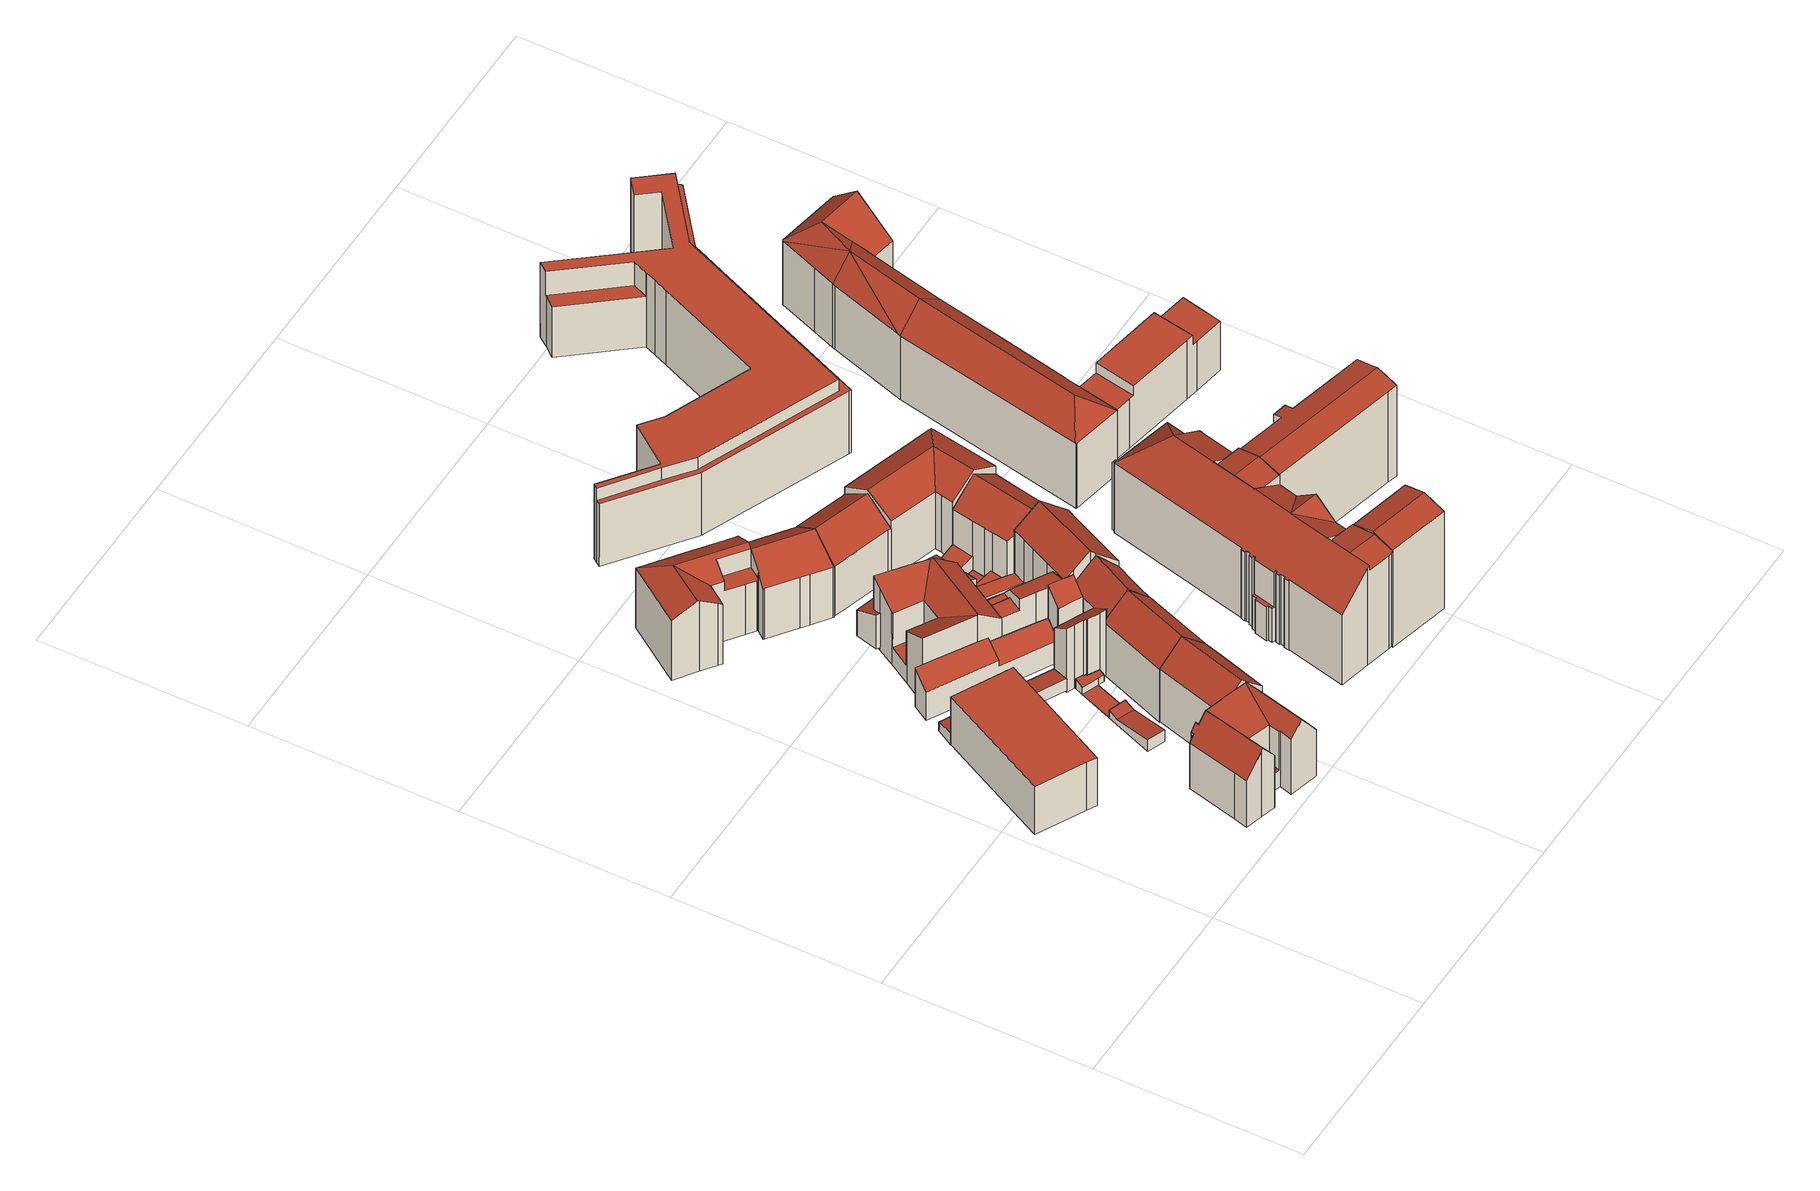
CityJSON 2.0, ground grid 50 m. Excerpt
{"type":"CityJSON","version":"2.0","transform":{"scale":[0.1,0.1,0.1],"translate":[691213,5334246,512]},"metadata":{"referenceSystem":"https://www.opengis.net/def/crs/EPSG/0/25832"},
"CityObjects":{
"building1":{"type":"Building","attributes":{"Gemeindeschluessel":"09162000","HoeheDach":"529.137","HoeheGrund":"515.000","Methode":"1000","NiedrigsteTraufeDesGebaeudes":"529.137","Geometrietyp2DReferenz":"3000","function":"31001_2000","roofType":"1000","measuredHeight":14.14,"storeysAboveGround":3},"geometry":[{"type":"MultiSurface","lod":"2","boundaries":[[[0,1,2,3]],[[3,4,5,6,7,8,0]],[[8,9,1,0]],[[1,9,10,11,12,13,2]],[[4,13,12,5]],[[7,10,9,8]],[[3,2,13,4]],[[5,12,11,6]],[[6,11,10,7]]],"semantics":{"surfaces":[{"type":"WallSurface"},{"type":"GroundSurface"},{"type":"RoofSurface"}],"values":[0,1,0,2,0,0,0,0,0]}}]},
"building2":{"type":"Building","attributes":{"Gemeindeschluessel":"09162000","HoeheDach":"534.291","HoeheGrund":"514.465","Methode":"2000","NiedrigsteTraufeDesGebaeudes":"519.319","Geometrietyp2DReferenz":"3000","function":"31001_9998","roofType":"3100","measuredHeight":19.83,"storeysAboveGround":4},"geometry":[{"type":"MultiSurface","lod":"2","boundaries":[[[14,15,16,17]],[[18,19,20,21,22,23,24,25]],[[26,27,28,29,30,31]],[[28,27,32,33]],[[34,35,36,37]],[[38,39,37,36]],[[40,41,42,43,44]],[[45,46,47,48,49]],[[50,29,28,33,34,37,39,16,15,51]],[[49,48,52,40,21,20,53]],[[18,25,54,55]],[[56,19,18,55,57,14,17,38,36,35,32,27,26,58,59,60]],[[40,52,31,30,41]],[[22,44,43,23]],[[35,34,33,32]],[[57,55,54,50,51]],[[22,21,40,44]],[[56,53,20,19]],[[56,60,45,49,53]],[[58,26,31,52,48,47]],[[50,54,25,24,42,41,30,29]],[[57,51,15,14]],[[43,42,24,23]],[[17,16,39,38]],[[59,46,45,60]],[[58,47,46,59]]],"semantics":{"surfaces":[{"type":"WallSurface"},{"type":"RoofSurface"},{"type":"GroundSurface"}],"values":[0,0,0,0,0,0,0,1,1,1,0,2,1,1,0,0,0,0,0,0,1,0,0,0,0,0]}}]},
"building3":{"type":"Building","attributes":{"Gemeindeschluessel":"09162000","HoeheDach":"518.373","HoeheGrund":"514.900","Methode":"1000","NiedrigsteTraufeDesGebaeudes":"517.539","Geometrietyp2DReferenz":"3000","function":"31001_2000","roofType":"1000","measuredHeight":3.47,"storeysAboveGround":1},"geometry":[{"type":"MultiSurface","lod":"2","boundaries":[[[61,62,63,64]],[[64,65,66,67,68,69,70,71,61]],[[72,62,61,71,70,73]],[[66,65,74,75,76,67]],[[67,76,77,68]],[[76,75,74,63,62,72,73,78,77]],[[64,63,74,65]],[[77,78,73,70,69,68]]],"semantics":{"surfaces":[{"type":"WallSurface"},{"type":"GroundSurface"},{"type":"RoofSurface"}],"values":[0,1,0,0,0,2,0,0]}}]},
"building4":{"type":"Building","attributes":{"Gemeindeschluessel":"09162000","HoeheDach":"535.821","HoeheGrund":"514.570","Methode":"2000","NiedrigsteTraufeDesGebaeudes":"529.296","Geometrietyp2DReferenz":"3000","function":"31001_1000","roofType":"3100","measuredHeight":21.25,"storeysAboveGround":5},"geometry":[{"type":"MultiSurface","lod":"2","boundaries":[[[79,80,81,82,83,84]],[[85,86,87,88,89,90,91]],[[80,79,92,93,94,95,96,97,98,99,81]],[[100,84,83,82,101,87,86,85]],[[93,92,79,84,100,85,91,94]],[[91,90,89,96,95,94]],[[87,101,82,81,99,98,97,88]],[[96,89,88,97]]],"semantics":{"surfaces":[{"type":"WallSurface"},{"type":"RoofSurface"},{"type":"GroundSurface"}],"values":[0,1,2,1,0,0,0,0]}}]},
"building5":{"type":"Building","attributes":{"Gemeindeschluessel":"09162000","HoeheDach":"518.050","HoeheGrund":"514.518","Methode":"9999","NiedrigsteTraufeDesGebaeudes":"514.650","Geometrietyp2DReferenz":"3000","function":"31001_2000","roofType":"2100","measuredHeight":3.53,"storeysAboveGround":1},"geometry":[{"type":"MultiSurface","lod":"2","boundaries":[[[102,103,104,105]],[[106,107,108,109]],[[110,111,112,113]],[[114,115,116,117]],[[118,119,107,106]],[[105,104,120,121]],[[122,123,115,114]],[[124,125,103,102]],[[111,126,127,112]],[[128,120,104,103,125,116,115,123,108,107,119,129]],[[130,131,132,133]],[[109,108,123,122]],[[110,121,120,128,134,133,132,126,111]],[[110,113,118,106,109,122,114,117,124,102,105,121]],[[133,134,135,130]],[[126,132,131,127]],[[134,128,129,135]],[[117,116,125,124]],[[118,113,112,127,131,130,135,129,119]]],"semantics":{"surfaces":[{"type":"WallSurface"},{"type":"RoofSurface"},{"type":"GroundSurface"}],"values":[0,0,0,0,0,0,0,0,1,1,0,0,0,2,1,1,0,0,0]}}]},
"building6":{"type":"Building","attributes":{"Gemeindeschluessel":"09162000","HoeheDach":"524.840","HoeheGrund":"513.440","Methode":"2000","NiedrigsteTraufeDesGebaeudes":"519.858","Geometrietyp2DReferenz":"3000","function":"31001_2000","roofType":"2100","measuredHeight":11.4,"storeysAboveGround":2},"geometry":[{"type":"MultiSurface","lod":"2","boundaries":[[[136,137,138,139]],[[140,141,142,143,144,145]],[[146,147,148,140,145,149]],[[150,141,140,148]],[[151,144,143,152]],[[149,145,144,151]],[[153,154,136,139,146,149,151,152]],[[154,155,137,136]],[[152,143,142,153]],[[153,142,141,150,155,154]],[[139,138,147,146]],[[147,138,137,155,150,148]]],"semantics":{"surfaces":[{"type":"WallSurface"},{"type":"RoofSurface"},{"type":"GroundSurface"}],"values":[0,1,0,0,0,0,2,0,0,0,0,1]}}]},
"building7":{"type":"Building","attributes":{"Gemeindeschluessel":"09162000","HoeheDach":"535.260","HoeheGrund":"514.376","Methode":"2000","NiedrigsteTraufeDesGebaeudes":"529.066","Geometrietyp2DReferenz":"3000","function":"31001_1000","roofType":"3100","measuredHeight":20.88,"storeysAboveGround":6},"geometry":[{"type":"MultiSurface","lod":"2","boundaries":[[[156,157,158,159]],[[160,161,162,163,164,165]],[[166,167,168,169,170,171,172,173,174,175,176,177,178,179]],[[172,162,161,173]],[[176,175,180,181,182]],[[159,158,183,184]],[[165,185,186,187,188,182,181]],[[178,187,186,179]],[[160,165,181,180,189]],[[163,171,170,190,164]],[[166,191,192,167]],[[165,164,190,183,158,157,185]],[[168,193,194,169]],[[194,193,192,191,156,159,184]],[[180,175,174,189]],[[188,177,176,182]],[[174,173,161,160,189]],[[190,170,169,194,184,183]],[[177,188,187,178]],[[171,163,162,172]],[[167,192,193,168]],[[166,179,186,185,157,156,191]]],"semantics":{"surfaces":[{"type":"WallSurface"},{"type":"RoofSurface"},{"type":"GroundSurface"}],"values":[0,1,2,0,0,0,1,0,1,0,0,1,0,1,0,0,0,0,0,0,0,0]}}]},
"building8":{"type":"Building","attributes":{"Gemeindeschluessel":"09162000","HoeheDach":"532.929","HoeheGrund":"513.323","Methode":"2000","NiedrigsteTraufeDesGebaeudes":"518.369","Geometrietyp2DReferenz":"3000","function":"31001_9998","roofType":"3100","measuredHeight":19.61,"storeysAboveGround":4},"geometry":[{"type":"MultiSurface","lod":"2","boundaries":[[[195,196,197,198]],[[199,200,201,202,203,204,205]],[[206,207,208,209]],[[210,201,200,211]],[[212,213,214,215]],[[208,216,217,218,219,209]],[[220,221,222,223]],[[199,205,224,225]],[[215,214,226,227]],[[198,197,217,216]],[[206,209,219,228,229,230]],[[207,206,230,231]],[[200,199,225,211]],[[212,224,205,204,232,213]],[[233,234,196,195]],[[220,228,203,221]],[[208,207,231,210,211,225,224,212,215,227,233,195,198,216]],[[223,229,228,220]],[[210,231,230,229,223,222,202,201]],[[218,232,204,203,228,219]],[[218,217,197,196,234,226,214,213,232]],[[221,203,202,222]],[[227,226,234,233]]],"semantics":{"surfaces":[{"type":"WallSurface"},{"type":"RoofSurface"},{"type":"GroundSurface"}],"values":[0,1,0,0,0,0,1,0,0,0,1,0,0,0,0,0,2,0,0,1,1,0,0]}}]},
"building9":{"type":"Building","attributes":{"Gemeindeschluessel":"09162000","HoeheDach":"533.674","HoeheGrund":"514.500","Methode":"1000","NiedrigsteTraufeDesGebaeudes":"529.732","Geometrietyp2DReferenz":"3000","function":"31001_9998","roofType":"2100","measuredHeight":19.17,"storeysAboveGround":4},"geometry":[{"type":"MultiSurface","lod":"2","boundaries":[[[235,236,237,114]],[[238,239,240,241]],[[242,243,244,245]],[[114,237,239,238]],[[124,246,236,235]],[[242,245,247,102,124,235,114,238,241,248,249,250,251]],[[241,240,252,248]],[[240,239,237,236,246,253,254,255,244,243,256,257,258,252]],[[251,256,243,242]],[[247,245,244,255,254]],[[102,253,246,124]],[[256,251,250,257]],[[252,258,257,250,249,248]],[[247,254,253,102]]],"semantics":{"surfaces":[{"type":"WallSurface"},{"type":"GroundSurface"},{"type":"RoofSurface"}],"values":[0,0,0,0,0,1,0,2,0,0,0,0,0,0]}}]},
"building10":{"type":"Building","attributes":{"Gemeindeschluessel":"09162000","HoeheDach":"535.690","HoeheGrund":"514.290","Methode":"1000","NiedrigsteTraufeDesGebaeudes":"529.387","Geometrietyp2DReferenz":"3000","function":"31001_1000","roofType":"3100","measuredHeight":21.4,"storeysAboveGround":5},"geometry":[{"type":"MultiSurface","lod":"2","boundaries":[[[259,260,261,262,263,264,265,266,267]],[[268,269,270,271,272,273,274,275,276,277,278,279,280]],[[281,282,283,284,261,260]],[[262,261,284,280,279,278,277,263]],[[273,267,266,274]],[[276,264,263,277]],[[271,270,269,282,281,260,259,272]],[[269,268,280,284,283,282]],[[266,265,264,276,275,274]],[[272,259,267,273]]],"semantics":{"surfaces":[{"type":"RoofSurface"},{"type":"GroundSurface"},{"type":"WallSurface"}],"values":[0,1,0,2,2,2,2,2,2,2]}}]},
"building11":{"type":"Building","attributes":{"Gemeindeschluessel":"09162000","HoeheDach":"524.105","HoeheGrund":"514.082","Methode":"2000","NiedrigsteTraufeDesGebaeudes":"521.591","Geometrietyp2DReferenz":"3000","function":"31001_1000","roofType":"2100","measuredHeight":10.02,"storeysAboveGround":2},"geometry":[{"type":"MultiSurface","lod":"2","boundaries":[[[285,286,287,288]],[[289,290,291,292,293,294,287,286,295,296]],[[297,291,290,298]],[[299,295,286,285]],[[300,289,296,301]],[[302,293,292,303]],[[304,294,293,302]],[[298,290,289,300]],[[288,287,294,304]],[[301,296,295,299]],[[301,299,285,288,304,302,303,297,298,300]],[[303,292,291,297]]],"semantics":{"surfaces":[{"type":"WallSurface"},{"type":"RoofSurface"},{"type":"GroundSurface"}],"values":[0,1,0,0,0,0,0,0,0,0,2,0]}}]},
"building12":{"type":"Building","attributes":{"Gemeindeschluessel":"09162000","HoeheDach":"534.450","HoeheGrund":"514.429","Methode":"2000","NiedrigsteTraufeDesGebaeudes":"529.198","Geometrietyp2DReferenz":"3000","function":"31001_1000","roofType":"3100","measuredHeight":20.02,"storeysAboveGround":5},"geometry":[{"type":"MultiSurface","lod":"2","boundaries":[[[305,306,307,308]],[[309,310,311,312]],[[312,311,313,314]],[[314,313,315,316]],[[317,318,319,167]],[[320,321,306,305]],[[316,315,322,323]],[[167,319,324,166]],[[179,325,321,320]],[[326,307,306,321,325,327]],[[323,322,318,317]],[[308,307,326,310,309]],[[166,179,320,305,308,309,312,314,316,323,317,167]],[[322,315,313,311,310,326,327,324,319,318]],[[166,324,327,325,179]]],"semantics":{"surfaces":[{"type":"WallSurface"},{"type":"RoofSurface"},{"type":"GroundSurface"}],"values":[0,0,0,0,0,0,0,0,0,1,0,0,2,1,0]}}]},
"building13":{"type":"Building","attributes":{"Gemeindeschluessel":"09162000","HoeheDach":"532.879","HoeheGrund":"514.660","Methode":"1000","NiedrigsteTraufeDesGebaeudes":"529.490","Geometrietyp2DReferenz":"3000","function":"31001_9998","roofType":"2100","measuredHeight":18.22,"storeysAboveGround":4},"geometry":[{"type":"MultiSurface","lod":"2","boundaries":[[[328,329,330,331,332,333]],[[329,328,333,334,335,336,337,338]],[[337,339,340,338]],[[332,341,342,335,334,333]],[[331,330,340,339,343,342,341,332]],[[335,342,343,336]],[[338,340,330,329]],[[336,343,339,337]]],"semantics":{"surfaces":[{"type":"WallSurface"},{"type":"GroundSurface"},{"type":"RoofSurface"}],"values":[0,1,0,0,2,0,0,0]}}]},
"building14":{"type":"Building","attributes":{"Gemeindeschluessel":"09162000","HoeheDach":"532.040","HoeheGrund":"514.667","Methode":"2000","NiedrigsteTraufeDesGebaeudes":"518.690","Geometrietyp2DReferenz":"3000","function":"31001_9998","roofType":"1000","measuredHeight":17.37,"storeysAboveGround":4},"geometry":[{"type":"MultiSurface","lod":"2","boundaries":[[[336,344,345,346]],[[337,347,348,349,350]],[[347,351,352,353,354,348]],[[351,347,337,336,346,355,356,357,358,359,360]],[[361,362,363,364,365,366]],[[367,368,369,370]],[[371,372,365,364]],[[373,358,357,374,375,376,368,367]],[[359,377,378,360]],[[377,359,358,373]],[[353,352,369,368,376]],[[366,365,372,379,380]],[[349,348,354,363,362]],[[364,363,375,374,371]],[[337,350,344,336]],[[355,380,379,356]],[[355,346,345,361,366,380]],[[357,356,379,372,371,374]],[[353,376,375,363,354]],[[377,373,367,370,378]],[[351,360,378,370,369,352]],[[345,344,350,349,362,361]]],"semantics":{"surfaces":[{"type":"WallSurface"},{"type":"GroundSurface"},{"type":"RoofSurface"}],"values":[0,0,0,1,0,0,0,0,0,0,2,2,2,2,0,0,0,0,0,2,0,2]}}]},
"building15":{"type":"Building","attributes":{"Gemeindeschluessel":"09162000","HoeheDach":"535.890","HoeheGrund":"514.551","Methode":"2000","NiedrigsteTraufeDesGebaeudes":"529.670","Geometrietyp2DReferenz":"3000","function":"31001_9998","roofType":"3100","measuredHeight":21.34,"storeysAboveGround":4},"geometry":[{"type":"MultiSurface","lod":"2","boundaries":[[[381,382,383,384,385,386,387,388]],[[389,386,385,390]],[[391,392,383,382,393]],[[394,384,383,392]],[[391,393,395,396]],[[251,387,386,389]],[[387,251,242,388]],[[242,251,389,390,394,392,391,396,397,398]],[[381,388,242,398,399]],[[396,395,400,397]],[[390,385,384,394]],[[397,400,399,398]],[[381,399,400,395,393,382]]],"semantics":{"surfaces":[{"type":"RoofSurface"},{"type":"WallSurface"},{"type":"GroundSurface"}],"values":[0,1,1,1,1,1,1,2,1,1,1,1,0]}}]},
"building16":{"type":"Building","attributes":{"Gemeindeschluessel":"09162000","HoeheDach":"522.216","HoeheGrund":"514.463","Methode":"2000","NiedrigsteTraufeDesGebaeudes":"521.358","Geometrietyp2DReferenz":"3000","function":"31001_2000","roofType":"1000","measuredHeight":7.75,"storeysAboveGround":2},"geometry":[{"type":"MultiSurface","lod":"2","boundaries":[[[401,402,403,404,405]],[[404,403,406,407,408,409,410]],[[411,412,413,414]],[[415,409,408,416]],[[411,414,402,401,417,415,416]],[[415,417,410,409]],[[402,414,413,406,403]],[[401,405,410,417]],[[411,416,408,407,412]],[[404,410,405]],[[412,407,406,413]]],"semantics":{"surfaces":[{"type":"WallSurface"},{"type":"RoofSurface"},{"type":"GroundSurface"}],"values":[0,1,0,0,2,0,0,0,0,1,1]}}]},
"building17":{"type":"Building","attributes":{"Gemeindeschluessel":"09162000","HoeheDach":"534.480","HoeheGrund":"514.730","Methode":"2000","NiedrigsteTraufeDesGebaeudes":"529.201","Geometrietyp2DReferenz":"3000","function":"31001_1000","roofType":"3100","measuredHeight":19.75,"storeysAboveGround":5},"geometry":[{"type":"MultiSurface","lod":"2","boundaries":[[[418,310,419,420,421]],[[422,423,424,425]],[[418,421,426,422,425,427,428,429,430]],[[431,424,423,432,420,419]],[[433,434,431,419,310,435]],[[430,435,310,418]],[[426,432,423,422]],[[427,434,433,428]],[[433,435,430,429,428]],[[421,420,432,426]],[[425,424,431,434,427]]],"semantics":{"surfaces":[{"type":"WallSurface"},{"type":"GroundSurface"},{"type":"RoofSurface"}],"values":[0,0,1,2,2,0,0,0,0,0,0]}}]},
"building18":{"type":"Building","attributes":{"Gemeindeschluessel":"09162000","HoeheDach":"519.431","HoeheGrund":"514.700","Methode":"1000","NiedrigsteTraufeDesGebaeudes":"519.431","Geometrietyp2DReferenz":"3000","function":"31001_2000","roofType":"1000","measuredHeight":4.73,"storeysAboveGround":1},"geometry":[{"type":"MultiSurface","lod":"2","boundaries":[[[359,436,437,358]],[[436,438,439,440,441,442,443,444,445,446,437]],[[440,447,448,441]],[[447,440,439,449]],[[450,449,439,438,436,359]],[[449,450,359,358,451,452,453,454,455,448,447]],[[444,443,454,453,452,445]],[[455,442,441,448]],[[454,443,442,455]],[[437,446,445,452,451,358]]],"semantics":{"surfaces":[{"type":"WallSurface"},{"type":"RoofSurface"},{"type":"GroundSurface"}],"values":[0,1,0,0,0,2,0,0,0,0]}}]},
"building19":{"type":"Building","attributes":{"Gemeindeschluessel":"09162000","HoeheDach":"522.624","HoeheGrund":"514.760","Methode":"1000","NiedrigsteTraufeDesGebaeudes":"521.743","Geometrietyp2DReferenz":"3000","function":"31001_2000","roofType":"9999","measuredHeight":7.86,"storeysAboveGround":2},"geometry":[{"type":"MultiSurface","lod":"2","boundaries":[[[456,457,458,459,460,461,462,463]],[[463,462,461,464,465,466]],[[467,460,459,468]],[[469,458,457,470]],[[468,459,458,469]],[[471,470,457,456,463,466]],[[468,469,470,471,466,465,464,467]],[[464,461,460,467]]],"semantics":{"surfaces":[{"type":"RoofSurface"},{"type":"WallSurface"},{"type":"GroundSurface"}],"values":[0,1,1,1,1,1,2,1]}}]},
"building20":{"type":"Building","attributes":{"Gemeindeschluessel":"09162000","HoeheDach":"517.920","HoeheGrund":"514.863","Methode":"9999","NiedrigsteTraufeDesGebaeudes":"515.137","Geometrietyp2DReferenz":"3000","function":"31001_2000","roofType":"1000","measuredHeight":3.06,"storeysAboveGround":1},"geometry":[{"type":"MultiSurface","lod":"2","boundaries":[[[472,473,474,475]],[[476,477,472,475,478,479]],[[480,481,482,483,484]],[[476,484,483,485,486,477]],[[479,480,484,476]],[[477,486,473,472]],[[478,481,480,479]],[[485,483,482,487]],[[475,474,487,482,481,478]],[[487,474,473,486,485]]],"semantics":{"surfaces":[{"type":"WallSurface"},{"type":"GroundSurface"},{"type":"RoofSurface"}],"values":[0,1,2,0,0,0,0,0,0,2]}}]},
"building21":{"type":"Building","attributes":{"Gemeindeschluessel":"09162000","HoeheDach":"537.699","HoeheGrund":"514.620","Methode":"2000","NiedrigsteTraufeDesGebaeudes":"531.358","Geometrietyp2DReferenz":"3000","function":"31001_9998","roofType":"3100","measuredHeight":23.08,"storeysAboveGround":5},"geometry":[{"type":"MultiSurface","lod":"2","boundaries":[[[488,489,490,491]],[[492,493,489,488]],[[494,495,496,497]],[[498,499,500,501,502,503,493]],[[504,505,495,494]],[[489,493,503,496,495,505,506,507,490]],[[508,499,498,509]],[[510,501,500,511]],[[512,506,505,504]],[[511,500,499,508]],[[511,508,509,492,488,491,513,512,504,494,497,514,515,510]],[[503,502,515,514,497,496]],[[509,498,493,492]],[[491,490,507,513]],[[513,507,506,512]],[[515,502,501,510]]],"semantics":{"surfaces":[{"type":"WallSurface"},{"type":"RoofSurface"},{"type":"GroundSurface"}],"values":[0,0,0,1,0,1,0,0,0,0,2,0,0,0,0,0]}}]},
"building22":{"type":"Building","attributes":{"Gemeindeschluessel":"09162000","HoeheDach":"518.954","HoeheGrund":"514.830","Methode":"1000","NiedrigsteTraufeDesGebaeudes":"518.954","Geometrietyp2DReferenz":"3000","function":"31001_2000","roofType":"1000","measuredHeight":4.12,"storeysAboveGround":1},"geometry":[{"type":"MultiSurface","lod":"2","boundaries":[[[516,517,518,519,520,521]],[[468,521,520,467]],[[522,523,517,516,521,468]],[[523,524,525,519,518,517]],[[467,520,519,525]],[[524,523,522,468,467,525]]],"semantics":{"surfaces":[{"type":"RoofSurface"},{"type":"WallSurface"},{"type":"GroundSurface"}],"values":[0,1,1,1,1,2]}}]},
"building23":{"type":"Building","attributes":{"Gemeindeschluessel":"09162000","HoeheDach":"534.720","HoeheGrund":"514.621","Methode":"2000","NiedrigsteTraufeDesGebaeudes":"528.937","Geometrietyp2DReferenz":"3000","function":"31001_9998","roofType":"3100","measuredHeight":20.1,"storeysAboveGround":6},"geometry":[{"type":"MultiSurface","lod":"2","boundaries":[[[526,527,528,529]],[[530,531,532,533]],[[533,532,534,535]],[[536,537,538,539]],[[540,541,542,510]],[[543,544,545,546,534,532,531,528,527]],[[542,541,538,537,546,545,547]],[[542,547,548,515,510]],[[539,538,541,540]],[[548,547,545,544,494]],[[535,534,546,537,536]],[[529,528,531,530]],[[494,544,543,549]],[[535,536,539,540,510,515,548,494,549,526,529,530,533]],[[549,543,527,526]]],"semantics":{"surfaces":[{"type":"WallSurface"},{"type":"RoofSurface"},{"type":"GroundSurface"}],"values":[0,0,0,0,0,1,1,0,0,0,0,0,0,2,0]}}]},
"building24":{"type":"Building","attributes":{"Gemeindeschluessel":"09162000","HoeheDach":"535.570","HoeheGrund":"514.677","Methode":"2000","NiedrigsteTraufeDesGebaeudes":"531.399","Geometrietyp2DReferenz":"3000","function":"31001_1000","roofType":"3100","measuredHeight":20.89,"storeysAboveGround":5},"geometry":[{"type":"MultiSurface","lod":"2","boundaries":[[[550,551,425,552]],[[553,554,555,556]],[[557,558,559,560,550,552,561]],[[562,563,564,565]],[[566,427,563,562,567]],[[425,427,566,561,552]],[[568,560,559,569]],[[570,553,556,571,572,573,558,557]],[[574,572,571,575]],[[576,573,572,574]],[[577,558,573,576]],[[557,561,566,567]],[[554,578,564,563,427,425,551,568,569,577,576,574,575,555]],[[578,579,565,564]],[[575,571,556,555]],[[578,554,553,570,579]],[[551,550,560,568]],[[570,557,567,562,565,579]],[[577,569,559,558]]],"semantics":{"surfaces":[{"type":"WallSurface"},{"type":"RoofSurface"},{"type":"GroundSurface"}],"values":[0,0,1,0,0,0,0,1,0,0,0,1,2,0,0,0,0,1,0]}}]},
"building25":{"type":"Building","attributes":{"Gemeindeschluessel":"09162000","HoeheDach":"543.540","HoeheGrund":"514.671","Methode":"2000","NiedrigsteTraufeDesGebaeudes":"524.720","Geometrietyp2DReferenz":"3000","function":"31001_9998","roofType":"3100","measuredHeight":28.87,"storeysAboveGround":6},"geometry":[{"type":"MultiSurface","lod":"2","boundaries":[[[580,581,582,583]],[[584,585,586,587]],[[588,589,590,591]],[[592,593,594,595]],[[596,597,598]],[[599,600,601,602,603]],[[604,605,606,607]],[[608,609,610,611,612,613,614,615,616,617,618,619,620,621,622]],[[623,624,625,626,627,628,629,630]],[[631,632,633,634]],[[635,602,601,636,637,638]],[[639,629,628,640]],[[641,642,643,644]],[[645,646,618,617,647]],[[584,648,627,626,649,585]],[[650,607,606,651,652,653]],[[654,655,656,657,625,624]],[[658,659,660,661]],[[662,623,630,663]],[[587,586,642,641]],[[650,653,581,580]],[[599,593,592,664,665,666,667,600]],[[654,624,623,662]],[[597,596,668,669,670]],[[612,668,596,598,613]],[[635,610,609,608,622,604,607,650,580,583,658,661,671,631,634,672,673,655,654,662,663,639,640,648,584,587,641,644,588,591,674,675,676,677,678,679,595,594,603,602]],[[680,681,638,637,667,670]],[[646,645,682]],[[634,633,683,672]],[[672,683,684,673]],[[640,628,627,648]],[[625,657,649,626]],[[674,685,686,675]],[[594,593,599,603]],[[680,670,669]],[[619,646,682,687,620]],[[675,686,688,676]],[[665,664,679,678]],[[617,616,647]],[[680,689,681]],[[671,690,632,631]],[[666,677,676,688]],[[645,647,597,670,667,666,688,686,685,590,589,643,642,586,585,649,657,656,684,683,633,632,690,660,659,582,581,653,652]],[[583,582,659,658]],[[622,621,605,604]],[[677,666,665,678]],[[673,684,656,655]],[[612,611,689,680,669,668]],[[679,664,592,595]],[[591,590,685,674]],[[661,660,690,671]],[[663,630,629,639]],[[606,605,621,620,687,651]],[[616,615,647]],[[636,601,600,667]],[[652,651,687,682,645]],[[610,635,638,681,689,611]],[[647,615,614,598,597]],[[646,619,618]],[[614,613,598]],[[644,643,589,588]],[[667,637,636]]],"semantics":{"surfaces":[{"type":"WallSurface"},{"type":"RoofSurface"},{"type":"GroundSurface"}],"values":[0,0,0,0,0,0,0,0,1,0,0,0,0,1,0,0,0,0,0,0,0,1,0,0,1,2,1,0,0,0,0,0,0,0,0,1,0,0,1,0,0,0,1,0,0,0,0,1,0,0,0,0,1,1,1,0,0,1,0,0,0,0]}}]},
"building26":{"type":"Building","attributes":{"Gemeindeschluessel":"09162000","HoeheDach":"543.800","HoeheGrund":"513.536","Methode":"1000","NiedrigsteTraufeDesGebaeudes":"542.067","Geometrietyp2DReferenz":"3000","function":"31001_9998","roofType":"3100","measuredHeight":30.26,"storeysAboveGround":6},"geometry":[{"type":"MultiSurface","lod":"2","boundaries":[[[691,692,693,694,695,696]],[[696,695,697,698]],[[699,697,695,694]],[[691,696,698,700]],[[700,698,697,699,701,702]],[[693,692,702,701,699,694]],[[692,691,700,702]]],"semantics":{"surfaces":[{"type":"WallSurface"},{"type":"RoofSurface"},{"type":"GroundSurface"}],"values":[0,1,0,1,0,2,0]}}]},
"building27":{"type":"Building","attributes":{"Gemeindeschluessel":"09162000","HoeheDach":"536.470","HoeheGrund":"514.600","Methode":"2000","NiedrigsteTraufeDesGebaeudes":"529.530","Geometrietyp2DReferenz":"3000","function":"31001_9998","roofType":"1000","measuredHeight":21.87,"storeysAboveGround":6},"geometry":[{"type":"MultiSurface","lod":"2","boundaries":[[[703,704,705,706]],[[707,708,709,710]],[[711,712,713,714,715,716]],[[717,718,713,712]],[[719,720,721,722,723,724]],[[725,726,721,720]],[[727,728,718,717]],[[729,730,731,732]],[[733,734,735,736]],[[737,738,715,714]],[[739,740,738,737]],[[741,742,743,744]],[[745,746,747,748]],[[749,750,751,752]],[[753,754,742,741]],[[711,755,729,732,756,703,706,745,748,733,736,757,749,752,725,720,719,758,753,741,744,759,760,707,710,727,717,712]],[[723,722,761,762]],[[763,764,765,735,734]],[[719,724,766,758]],[[760,767,708,707]],[[755,768,730,729]],[[763,747,769,764]],[[756,770,704,703]],[[710,709,728,727]],[[758,766,754,753]],[[764,769,771,765]],[[733,748,747,763,734]],[[744,743,772,759]],[[762,761,773,774]],[[757,736,735,765,771,775]],[[732,731,770,756]],[[738,740,773,761,722,721,726,751,750,775,771,769,747,746,705,704,770,731,730,768,716,715]],[[711,716,768,755]],[[752,751,726,725]],[[757,775,750,749]],[[718,728,709,708,767,772,743,742,754,766,724,723,762,774,739,737,714,713]],[[774,773,740,739]],[[706,705,746,745]],[[759,772,767,760]]],"semantics":{"surfaces":[{"type":"WallSurface"},{"type":"GroundSurface"},{"type":"RoofSurface"}],"values":[0,0,0,0,0,0,0,0,0,0,0,0,0,0,0,1,0,2,0,0,0,0,0,0,0,0,0,0,0,0,0,2,0,0,0,2,0,0,0]}}]},
"building28":{"type":"Building","attributes":{"Gemeindeschluessel":"09162000","HoeheDach":"521.649","HoeheGrund":"515.150","Methode":"1000","NiedrigsteTraufeDesGebaeudes":"521.649","Geometrietyp2DReferenz":"3000","function":"31001_9998","roofType":"1000","measuredHeight":6.5,"storeysAboveGround":2},"geometry":[{"type":"MultiSurface","lod":"2","boundaries":[[[776,777,778,779]],[[776,779,780,781]],[[780,782,783,781]],[[783,782,778,777]],[[779,778,782,780]],[[781,783,777,776]]],"semantics":{"surfaces":[{"type":"WallSurface"},{"type":"GroundSurface"},{"type":"RoofSurface"}],"values":[0,1,0,2,0,0]}}]},
"building29":{"type":"Building","attributes":{"Gemeindeschluessel":"09162000","HoeheDach":"543.325","HoeheGrund":"515.240","Methode":"2000","NiedrigsteTraufeDesGebaeudes":"541.256","Geometrietyp2DReferenz":"3000","function":"31001_9998","roofType":"3100","measuredHeight":28.09,"storeysAboveGround":6},"geometry":[{"type":"MultiSurface","lod":"2","boundaries":[[[784,785,786,787,788,789,790,791,792,793,794,795]],[[796,786,785,797]],[[798,799,800,790,789,788]],[[801,802,797,785,784,803]],[[804,795,794,805,806,807]],[[808,809,810,803,784,795,804]],[[797,802,801,811,812,813,807,806,805,814,815,816,800,799,798,817,796]],[[805,794,793,814]],[[793,792,791,816,815,814]],[[812,809,808,813]],[[813,808,804,807]],[[816,791,790,800]],[[798,788,787,817]],[[801,803,810,811]],[[811,810,809,812]],[[817,787,786,796]]],"semantics":{"surfaces":[{"type":"RoofSurface"},{"type":"WallSurface"},{"type":"GroundSurface"}],"values":[0,1,1,1,1,0,2,1,1,1,1,1,1,1,1,1]}}]},
"building30":{"type":"Building","attributes":{"Gemeindeschluessel":"09162000","HoeheDach":"538.430","HoeheGrund":"514.087","Methode":"2000","NiedrigsteTraufeDesGebaeudes":"529.870","Geometrietyp2DReferenz":"3000","function":"31001_3020","roofType":"3100","measuredHeight":24.34,"storeysAboveGround":5},"geometry":[{"type":"MultiSurface","lod":"2","boundaries":[[[818,819,820,821,822]],[[823,824,825,826,827]],[[828,829,830,831,832,822,833]],[[834,830,829,835]],[[836,837,834,835,838,839,840,841,824,823,842,843,844,845,846,847,848,849]],[[850,833,851,852]],[[822,821,853,854]],[[827,826,850,852,855]],[[836,856,857,837]],[[838,858,859,839]],[[832,860,857,856,818]],[[840,861,862,841]],[[848,863,864,849]],[[823,827,855,842]],[[836,849,864,856]],[[832,831,860]],[[826,825,862,861,859,858,828,833,850]],[[848,847,820,819,863]],[[833,822,865,851]],[[822,854,866,865]],[[844,866,854,845]],[[832,818,822]],[[845,854,853,846]],[[847,846,853,821,820]],[[844,843,851,865,866]],[[839,859,861,840]],[[838,835,829,828,858]],[[843,842,855,852,851]],[[834,837,857,860,831,830]],[[841,862,825,824]],[[818,856,864,863,819]]],"semantics":{"surfaces":[{"type":"RoofSurface"},{"type":"WallSurface"},{"type":"GroundSurface"}],"values":[0,1,0,1,2,0,0,0,1,1,0,1,1,1,1,1,0,1,0,0,1,0,1,1,1,1,1,1,1,1,0]}}]},
"building31":{"type":"Building","attributes":{"Gemeindeschluessel":"09162000","HoeheDach":"529.448","HoeheGrund":"512.120","Methode":"2000","NiedrigsteTraufeDesGebaeudes":"526.503","Geometrietyp2DReferenz":"3000","function":"31001_9998","roofType":"1000","measuredHeight":17.33,"storeysAboveGround":3},"geometry":[{"type":"MultiSurface","lod":"2","boundaries":[[[867,868,869,870,871,872]],[[871,870,873,874]],[[872,871,874,875,876,877]],[[878,877,876,879]],[[880,881,882,883]],[[884,885,886,887]],[[868,867,878,879,888,880,883,884,887]],[[879,876,875,888]],[[889,890,891,892]],[[868,887,886,892,891,869]],[[886,885,882,881,889,892]],[[869,891,890,873,870]],[[867,872,877,878]],[[883,882,885,884]],[[880,888,875,874,873,890,889,881]]],"semantics":{"surfaces":[{"type":"WallSurface"},{"type":"RoofSurface"},{"type":"GroundSurface"}],"values":[0,0,1,0,0,0,2,0,0,0,1,1,0,0,0]}}]}
},
"vertices":[
[117,365,30],[117,365,171],[4,423,171],[4,423,30],[5,425,30],[143,700,30],[144,701,30],[281,631,30],[140,353,30],[140,353,171],[281,631,171],[144,701,171],[143,700,171],[5,425,171],
[242,56,25],[242,56,160],[251,90,160],[251,90,25],[329,69,25],[378,55,25],[378,55,189],[377,56,188],[377,56,73],[330,68,73],[330,68,175],[329,69,177],[369,189,25],[306,207,25],[306,207,195],[326,201,223],[326,201,222],[369,189,222],[309,215,25],[309,215,196],[295,218,176],[295,218,25],[293,211,25],[293,211,176],[281,214,25],[281,214,159],[383,83,188],[328,99,188],[337,96,175],[337,96,78],[383,83,78],[442,5,161],[450,35,161],[480,155,161],[436,169,223],[398,15,223],[287,44,223],[284,45,219],[436,169,222],[369,23,188],[320,35,178],[320,35,25],[369,23,25],[284,45,25],[480,155,25],[450,35,25],[442,5,25],
[416,613,29],[416,613,56],[416,611,56],[416,611,29],[397,571,29],[394,573,29],[281,631,29],[144,701,29],[168,742,29],[168,743,29],[221,715,29],[221,715,55],[168,743,55],[397,571,64],[394,573,64],[281,631,64],[144,701,64],[168,742,55],
[480,155,26],[519,273,26],[534,320,26],[534,320,173],[519,273,175],[480,155,180],[424,172,238],[425,173,238],[473,342,238],[472,342,237],[418,362,180],[370,193,180],[369,189,180],[446,166,26],[424,172,26],[369,189,26],[370,193,26],[418,362,26],[472,342,26],[473,342,26],[532,320,26],[446,166,215],[532,320,175],
[466,532,25],[466,532,50],[462,519,45],[462,519,25],[415,560,25],[415,560,53],[416,561,53],[416,561,25],[373,325,25],[373,325,60],[331,341,60],[331,341,25],[433,551,25],[433,551,52],[440,548,52],[440,548,25],[408,541,25],[408,541,46],[447,525,45],[447,525,25],[434,552,25],[434,552,52],[439,546,25],[439,546,51],[407,417,42],[366,433,42],[447,524,45],[407,539,45],[376,458,26],[376,458,49],[417,443,49],[417,443,26],[447,524,26],[407,539,26],
[467,683,14],[467,683,111],[491,668,111],[491,668,14],[347,703,97],[368,740,126],[346,753,126],[233,818,128],[217,827,128],[193,787,97],[472,634,14],[472,634,79],[347,703,79],[193,787,14],[368,740,113],[217,827,14],[233,818,14],[346,753,14],[396,724,14],[396,724,113],
[265,1243,171],[265,1243,225],[203,1290,225],[203,1290,171],[74,1261,233],[78,1258,230],[111,1234,206],[120,1227,199],[153,1275,199],[138,1355,233],[241,1210,24],[239,1211,24],[237,1213,24],[217,1228,24],[153,1276,24],[120,1227,24],[111,1234,24],[78,1258,24],[26,1295,24],[122,1435,24],[212,1368,24],[282,1315,24],[302,1300,24],[306,1297,24],[122,1435,199],[123,1434,199],[212,1368,199],[179,1257,199],[179,1257,171],[273,1253,233],[306,1297,199],[302,1300,199],[282,1315,199],[26,1295,199],[153,1276,199],[241,1210,171],[239,1211,171],[237,1213,171],[217,1228,171],
[427,777,13],[427,777,166],[416,758,166],[416,758,13],[336,993,209],[323,970,194],[301,930,167],[299,927,165],[363,890,165],[441,919,202],[402,947,205],[233,818,205],[233,818,13],[346,753,13],[346,753,205],[301,930,13],[323,970,13],[446,915,13],[446,915,205],[476,894,178],[476,894,13],[396,724,13],[396,724,166],[348,752,206],[347,752,205],[333,840,64],[363,890,64],[299,927,64],[269,878,64],[402,947,13],[336,993,13],[491,884,166],[491,884,13],[333,840,165],[269,878,165],[267,874,167],[267,874,13],[445,916,206],[471,851,13],[471,851,166],
[439,548,25],[439,548,213],[433,551,213],[434,553,25],[434,553,212],[416,562,211],[416,562,25],[487,527,25],[487,527,213],[481,530,213],[481,530,25],[439,546,215],[479,525,25],[397,571,25],[407,591,25],[416,611,25],[507,569,25],[397,571,211],[466,532,216],[479,525,217],[479,525,216],[507,569,177],[416,611,177],[407,591,194],
[472,342,235],[474,341,237],[535,505,237],[505,519,204],[487,527,185],[481,530,179],[480,528,179],[479,525,178],[418,362,179],[565,416,23],[534,320,23],[530,321,23],[474,341,23],[472,342,23],[418,362,23],[479,525,23],[480,528,23],[481,530,23],[487,527,23],[505,519,23],[535,505,23],[587,481,23],[530,321,178],[534,320,174],[565,416,178],[587,481,181],
[332,1028,21],[332,1028,96],[333,1028,96],[333,1028,21],[323,970,121],[336,993,110],[402,947,121],[423,1001,97],[417,1003,96],[418,1004,96],[330,1029,96],[315,975,120],[402,947,21],[336,993,21],[330,1029,21],[323,970,21],[315,975,21],[417,1003,21],[423,1001,21],[418,1004,21],
[388,1235,24],[388,1235,172],[412,1218,172],[412,1218,24],[349,1094,24],[349,1094,172],[348,1095,172],[348,1095,24],[306,1126,172],[306,1126,24],[288,1140,172],[288,1140,24],[222,1189,24],[222,1189,172],[239,1211,193],[369,1250,24],[369,1250,172],[225,1188,172],[225,1188,24],[241,1210,193],[306,1297,172],[380,1156,225],[265,1242,225],
[500,616,27],[523,604,27],[523,604,177],[500,616,176],[470,631,175],[470,631,27],[471,633,27],[472,634,27],[491,668,27],[525,648,27],[542,638,27],[525,648,209],[542,638,209],[471,633,176],[472,634,177],[491,668,209],
[491,668,200],[467,683,200],[467,683,27],[551,704,27],[551,704,166],[543,687,192],[525,648,200],[573,750,27],[573,750,73],[553,708,73],[553,708,160],[396,724,27],[416,758,27],[427,777,27],[471,851,27],[582,781,27],[586,778,27],[433,702,200],[455,738,192],[467,758,160],[455,738,160],[455,738,168],[433,702,168],[454,822,67],[454,822,73],[574,752,73],[574,752,67],[417,760,160],[417,760,168],[471,851,67],[427,777,160],[429,780,160],[429,780,73],[582,781,67],[586,778,67],[416,758,168],[396,724,168],
[537,504,239],[588,610,239],[587,610,238],[577,617,224],[542,638,180],[522,603,177],[507,569,178],[487,527,178],[522,603,25],[542,638,25],[635,582,25],[587,610,25],[635,582,178],[577,617,25],[615,540,178],[615,540,25],[605,519,25],[587,480,25],[587,480,178],[605,519,178],
[417,1003,25],[423,1001,25],[423,1001,94],[419,1002,94],[417,1003,94],[421,998,94],[475,895,102],[476,894,102],[502,979,94],[418,1004,94],[446,915,25],[446,915,102],[402,947,102],[402,947,25],[502,979,25],[476,894,25],[418,1004,25],
[349,1094,27],[381,1157,225],[412,1218,173],[412,1218,27],[537,1179,27],[537,1179,173],[542,1178,173],[542,1178,27],[515,1186,27],[502,1046,27],[496,1049,27],[473,1056,27],[351,1094,27],[522,1113,225],[515,1186,173],[496,1049,173],[502,1046,172],[351,1094,172],
[582,781,74],[471,851,74],[583,781,74],[586,779,74],[601,810,74],[600,810,74],[587,819,74],[527,859,74],[521,863,74],[491,884,74],[490,883,74],[601,810,27],[600,810,27],[586,779,27],[583,781,27],[490,883,27],[491,884,27],[521,863,27],[527,859,27],[587,819,27],
[478,892,106],[491,884,104],[527,859,97],[539,920,97],[547,965,97],[502,979,105],[482,913,106],[476,894,106],[502,979,28],[482,913,28],[476,894,28],[547,965,28],[539,920,28],[527,859,28],[491,884,28],[478,892,28],
[603,910,29],[603,910,31],[598,880,31],[598,880,29],[527,859,29],[539,920,29],[594,858,29],[587,819,29],[587,819,59],[594,858,59],[595,863,59],[530,873,59],[527,859,59],[530,873,31],[539,920,31],[595,863,31],
[542,638,26],[542,638,220],[525,648,201],[525,648,26],[577,617,26],[577,617,257],[601,810,26],[601,810,201],[649,782,253],[649,782,26],[587,610,245],[635,582,194],[696,714,194],[711,745,194],[653,779,256],[652,779,257],[586,779,26],[586,779,201],[573,751,201],[551,704,201],[635,582,26],[587,610,26],[711,745,26],[696,714,26],[573,751,26],[551,704,26],[652,779,26],[653,779,26],
[581,913,70],[603,910,70],[603,912,70],[613,963,70],[547,965,70],[539,920,70],[581,913,28],[603,910,28],[603,912,28],[613,963,28],
[587,819,26],[587,819,175],[594,858,174],[594,858,26],[598,880,26],[598,880,174],[603,910,174],[603,910,26],[613,963,173],[613,963,26],[748,938,26],[748,938,170],[733,859,169],[733,859,26],[728,833,26],[728,833,169],[711,745,170],[600,810,186],[601,810,187],[646,783,227],[678,951,227],[649,781,225],[649,781,26],[600,810,26],
[770,1109,194],[770,1109,27],[542,1178,194],[748,938,194],[748,938,27],[753,969,27],[753,969,194],[699,1058,236],[774,1105,196],[772,1107,195],[769,1109,195],[522,1112,236],[622,1009,195],[622,1009,27],[619,993,27],[619,993,194],[502,1046,195],[621,1009,194],[769,1109,27],[772,1107,27],[680,950,236],[776,1099,194],[775,1099,195],[775,1102,195],[775,1099,27],[776,1099,27],[775,1102,27],[774,1105,27],[613,963,27],[613,963,194],
[694,87,27],[694,87,232],[729,233,232],[729,233,27],[751,325,27],[751,325,232],[753,330,232],[753,330,27],[755,339,27],[755,339,232],[757,350,232],[757,350,27],[859,718,224],[857,709,232],[857,709,27],[859,718,27],[851,384,298],[851,384,315],[880,377,298],[881,703,232],[999,674,232],[1000,674,231],[1000,674,27],[881,703,27],[840,54,27],[840,54,299],[833,55,299],[833,55,27],[875,162,27],[925,367,27],[951,474,27],[951,474,299],[938,422,313],[925,366,298],[925,366,271],[913,320,271],[900,266,315],[887,212,271],[876,166,271],[876,166,298],[862,106,313],[849,55,300],[849,55,27],[731,283,127],[729,273,127],[734,271,127],[747,326,127],[742,327,127],[739,315,127],[735,316,127],[727,284,127],[734,255,27],[734,255,232],[731,256,229],[731,256,27],[973,567,27],[978,586,232],[978,586,271],[973,567,271],[735,316,27],[739,315,27],[749,331,27],[749,331,228],[751,340,228],[751,340,27],[802,184,315],[832,177,298],[826,284,315],[742,327,27],[747,326,228],[770,70,27],[775,69,299],[775,69,315],[770,70,311],[729,273,27],[738,270,27],[738,270,232],[734,271,228],[727,233,27],[727,233,230],[729,244,230],[729,244,27],[731,283,27],[727,284,27],[849,720,224],[847,711,232],[844,712,232],[903,604,315],[864,440,313],[877,496,298],[877,496,315],[732,244,27],[734,267,27],[737,266,27],[755,351,27],[757,362,27],[760,362,27],[844,712,27],[847,711,27],[849,720,27],[907,489,298],[952,478,271],[802,184,298],[734,267,229],[737,266,232],[755,351,229],[757,362,229],[788,124,313],[760,362,232],[952,478,298],[732,244,232],
[999,19,301],[999,19,15],[1012,73,15],[1025,126,15],[1025,126,301],[1012,73,318],[875,162,301],[862,109,318],[875,162,15],[849,55,301],[862,109,15],[849,55,15],
[699,1490,26],[699,1490,245],[808,1752,245],[808,1752,26],[944,1696,26],[944,1696,210],[778,1297,210],[778,1297,26],[244,1596,26],[236,1586,26],[236,1586,210],[243,1595,210],[243,1595,245],[244,1596,245],[418,1447,26],[418,1447,210],[1113,1902,26],[1055,1976,26],[1055,1976,245],[1112,1903,245],[1112,1903,210],[1113,1902,210],[1016,1945,26],[1016,1945,245],[772,1299,26],[772,1299,210],[369,1516,26],[369,1516,245],[443,1614,245],[443,1614,26],[712,1967,26],[712,1967,175],[732,1992,175],[732,1992,26],[359,1509,210],[359,1509,245],[423,1459,210],[423,1459,245],[1119,1892,26],[1119,1892,210],[1120,1890,210],[1120,1890,26],[823,1788,26],[823,1788,245],[833,1813,245],[833,1813,26],[922,1800,26],[922,1800,245],[1051,1900,245],[1051,1900,26],[1120,1893,26],[1120,1893,210],[251,1606,26],[493,1575,26],[751,2018,26],[1117,1897,26],[979,1780,26],[965,1746,26],[954,1780,245],[954,1780,210],[833,1813,175],[848,1850,175],[734,1995,175],[1117,1897,210],[965,1746,210],[251,1606,245],[848,1850,245],[493,1575,245],[734,1995,245],[979,1780,210],[762,1317,245],[762,1317,210],[751,2018,245],
[973,567,31],[973,567,96],[1000,674,96],[1000,674,31],[1075,655,31],[1050,548,31],[1075,655,96],[1050,548,96],
[1281,338,313],[1284,353,309],[1294,392,298],[1269,398,298],[1105,437,298],[1105,438,298],[1110,458,293],[1075,466,293],[1071,447,298],[1070,445,298],[951,474,298],[938,421,313],[1294,392,32],[1284,353,32],[1105,437,32],[1105,438,32],[1110,458,32],[1280,333,32],[1281,338,32],[1280,333,312],[925,367,298],[951,474,32],[938,421,32],[925,367,32],[1244,290,298],[1268,284,298],[1276,316,307],[1276,316,32],[1268,284,32],[1244,290,32],[1070,445,32],[1071,447,32],[1075,466,32],[1269,398,32],
[1123,1562,264],[1083,1632,210],[1083,1632,209],[1082,1629,209],[1078,1471,264],[873,816,21],[998,792,21],[998,792,210],[997,792,210],[873,816,210],[1095,1266,210],[1119,1380,213],[1136,1463,216],[1138,1463,214],[1146,1502,215],[1031,1278,264],[1136,1463,21],[1119,1380,21],[1236,1543,21],[1220,1449,21],[1059,1092,21],[1026,932,21],[1024,925,21],[1006,832,21],[871,817,21],[964,1286,21],[1024,1475,21],[1026,1481,21],[1047,1536,21],[1083,1632,21],[1244,1604,21],[1237,1549,21],[946,865,264],[964,1286,209],[871,819,212],[1047,1536,209],[1026,1481,209],[871,817,210],[1236,1543,264],[1220,1449,179],[1059,1092,210],[1026,932,210],[1138,1463,179],[1024,925,210],[1006,832,210],[1244,1604,210],[1237,1549,259],[966,1292,209],[1024,1475,209],
[1093,816,1],[1272,783,1],[1272,783,174],[1106,814,174],[1106,814,145],[1093,816,145],[1125,914,174],[1125,914,145],[1026,932,145],[1024,925,145],[1006,832,145],[1006,832,1],[1024,925,1],[1402,865,1],[1402,865,145],[1388,802,145],[1388,802,1],[1380,765,1],[1380,765,145],[1306,778,145],[1306,778,1],[1026,932,1],[1310,882,145],[1310,882,174],[1292,780,174],[1292,780,145]
]}
